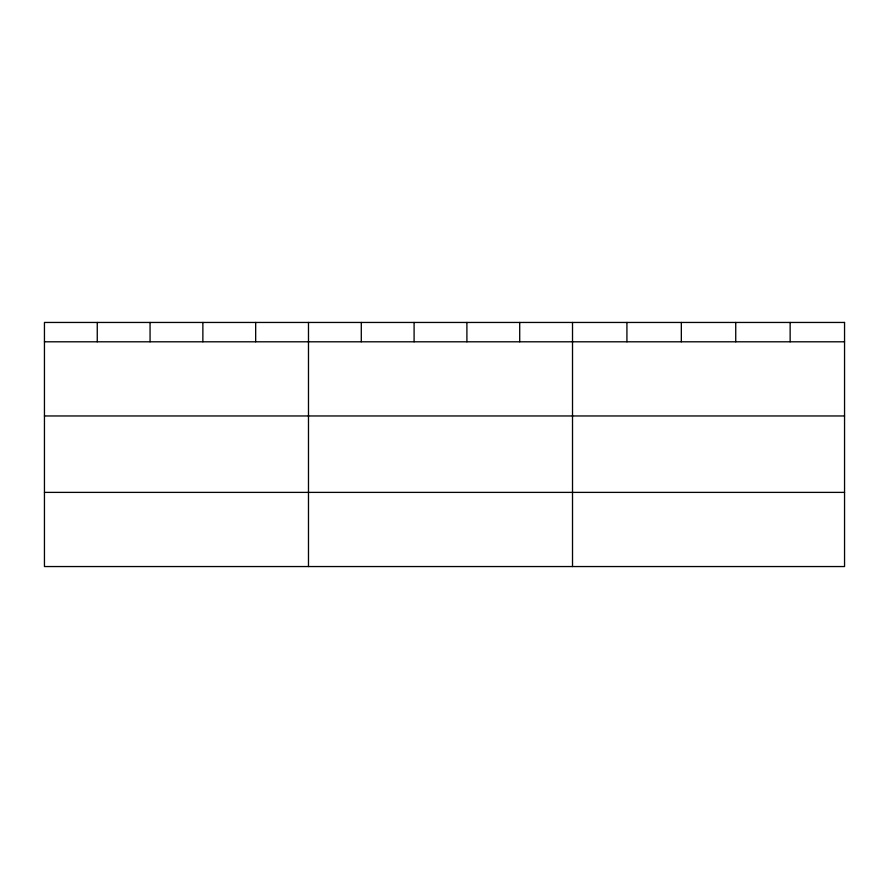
<?xml version="1.0" encoding="UTF-8"?>
<svg xmlns="http://www.w3.org/2000/svg" width="889" height="889" viewBox="0 0 889 889"><rect width="100%" height="100%" fill="white"/><g stroke="black" fill="none" stroke-linecap="round" stroke-linejoin="round"><path stroke-width="1.33" d="M44.45 341.798L844.55 341.798M44.45 415.963L844.55 415.963M44.45 492.384L844.55 492.384M790.143 322.451L790.143 341.798M735.736 322.451L735.736 341.798M681.33 322.451L681.33 341.798M626.923 322.451L626.923 341.798M572.516 322.451L572.516 566.549M519.709 322.451L519.709 341.798M466.903 322.451L466.903 341.798M414.096 322.451L414.096 341.798M361.29 322.451L361.29 341.798M308.483 322.451L308.483 566.549M255.676 322.451L255.676 341.798M202.87 322.451L202.87 341.798M150.063 322.451L150.063 341.798M97.257 322.451L97.257 341.798M844.55 322.451L44.45 322.451L44.45 566.549L844.55 566.549L844.55 322.451"/></g></svg>
